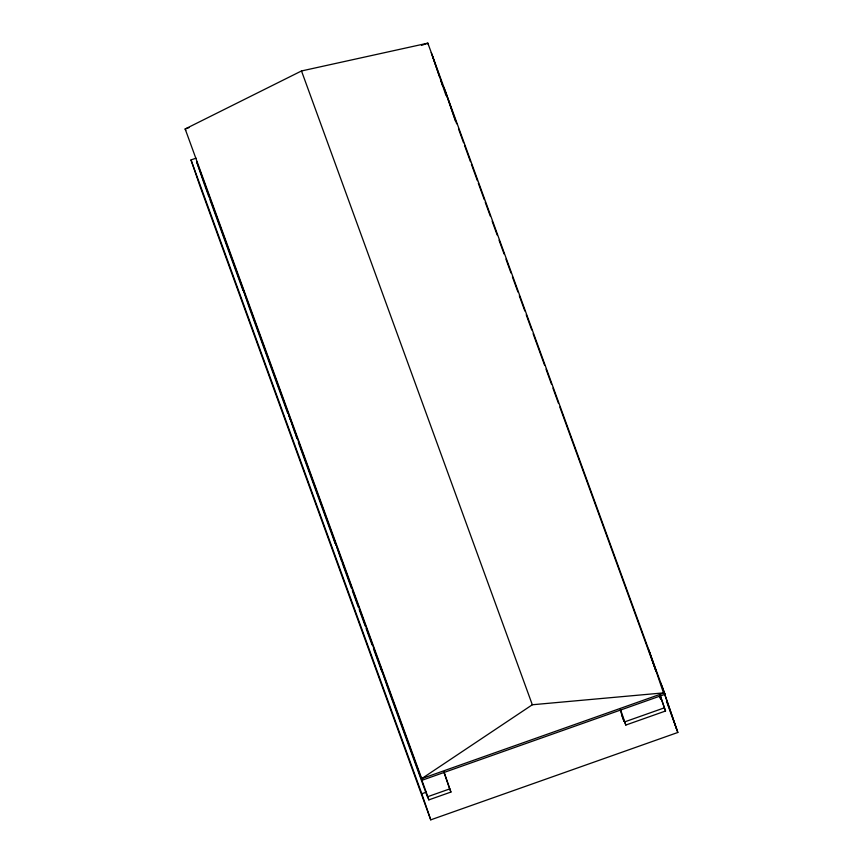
<?xml version="1.0" encoding="UTF-8"?>
<svg xmlns="http://www.w3.org/2000/svg" width="863" height="863" viewBox="0 0 863 863"><rect width="100%" height="100%" fill="white"/><g stroke="black" fill="none" stroke-linecap="round" stroke-linejoin="round"><path stroke-width="1.29" d="M422.277 780.163L421.748 778.62L532.32 704.758L664.424 692.806L664.952 694.337L422.277 780.163L185.167 128.975L301.5 70.96L427.843 43.15L664.952 694.337M188.975 127.627L185.167 128.975L185.696 130.507M421.489 45.394L427.843 43.15L428.361 44.682M662.061 686.409L677.833 732.471L430.745 819.85L199.936 186.041L191.003 159.946L196.041 158.166M421.748 778.62L664.424 692.806M660.227 695.707L664.381 707.833L624.672 721.878L625.826 725.049L665.535 711.004L660.141 695.244M430.745 819.85L421.813 793.755L426.225 792.191L196.57 161.554L204.445 184.585M450.918 792.061L449.763 788.901L427.703 796.7L428.857 799.872L450.918 792.061L444.035 771.964M456.667 123.776L445.103 90.637M458.512 128.835L463.571 142.751M464.499 145.286L470.486 161.726M471.403 164.25L477.39 180.691M478.318 183.226L484.305 199.666M485.222 202.19L490.292 216.106M492.137 221.165L497.196 235.081M499.041 240.141L504.111 254.046M505.945 259.105L511.015 273.021M512.395 276.818L517.929 291.996M519.31 295.782L524.833 310.96M526.214 314.758L531.737 329.936M533.118 333.722L544.639 365.351M546.02 369.137L551.543 384.315M552.924 388.113L558.458 403.291M559.839 407.077L656.096 671.414L648.21 648.383M666.473 701.263L677.833 732.471M664.381 707.833L665.535 711.004M659.807 696.635L660.724 699.17L659.451 695.438M621.727 715.168L623.949 721.263M301.5 70.96L532.32 704.758M243.053 289.655L243.819 291.77M289.213 416.419L290.367 419.58M335.373 543.172L336.139 545.287L333.905 538.674M381.532 669.936L382.687 673.108M204.909 185.836L209.019 197.131M209.936 199.633L242.827 289.957M249.914 309.439L287.573 412.848M295.621 434.941L297.001 438.717M298.382 442.503L335.124 543.399M342.244 562.956L351.424 588.178M352.352 590.702L358.318 607.099M359.235 609.623L365.211 626.02M366.128 628.534L372.093 644.931M373.474 648.717L381.284 670.152M387.951 688.458L427.444 796.916M191.003 159.946L421.813 793.755M660.907 683.248L676.678 729.3M649.364 651.554L663.431 692.633M443.949 87.465L455.448 121.079M432.406 55.771L446.042 95.61M431.252 52.611L439.343 76.257M440.626 79.989L442.751 86.214M620.432 709.289L625.826 725.049M620.26 710.173L624.035 721.22M443.906 772.115L449.796 789.311M426.225 792.191L428.857 799.872M380.443 666.527L387.541 687.282M336.527 546.344L341.78 561.694M287.735 411.91L295.222 433.755M241.575 285.146L249.461 308.177"/></g></svg>
